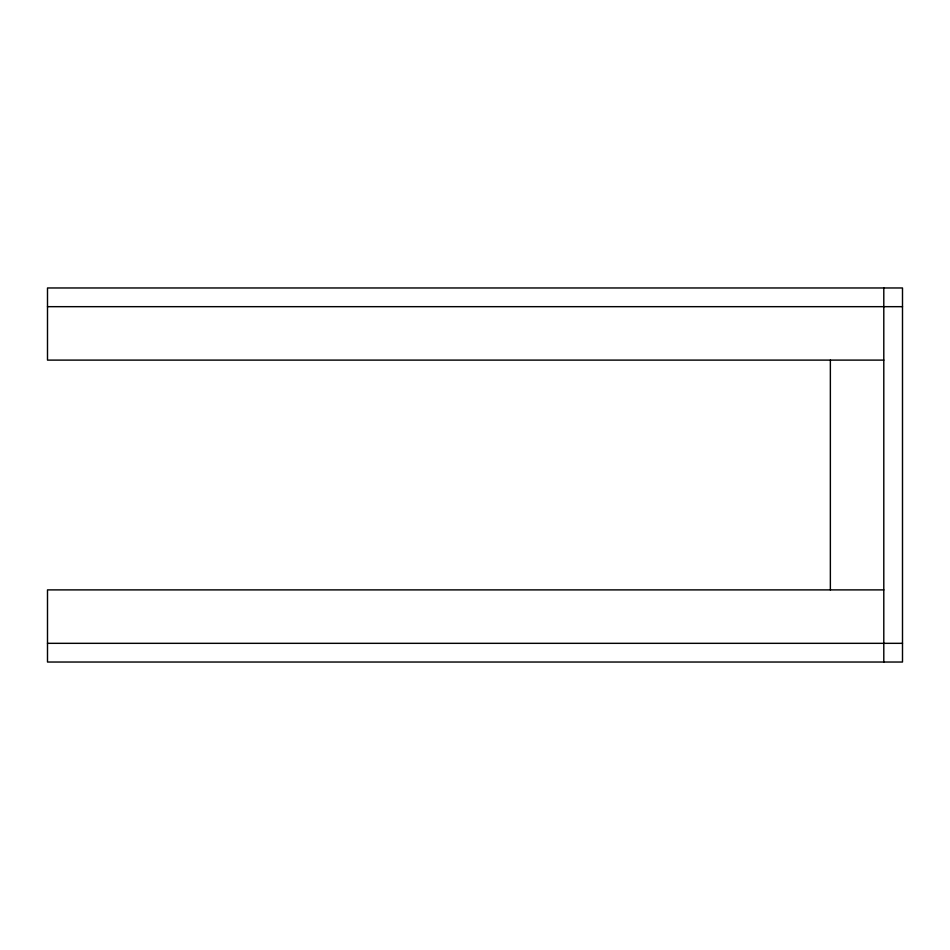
<?xml version="1.0" encoding="UTF-8"?>
<svg xmlns="http://www.w3.org/2000/svg" width="950" height="950" viewBox="0 0 950 950"><rect width="100%" height="100%" fill="white"/><g stroke="black" fill="none" stroke-linecap="round" stroke-linejoin="round"><path stroke-width="1.43" d="M47.5 306.672L902.5 306.672M883.797 360.109L47.5 360.109L47.5 287.969L902.5 287.969L902.5 662.031L47.5 662.031L47.5 589.891L883.797 589.891M47.5 643.328L902.5 643.328M883.797 287.969L883.797 662.031M830.359 360.109L830.359 589.891"/></g></svg>
